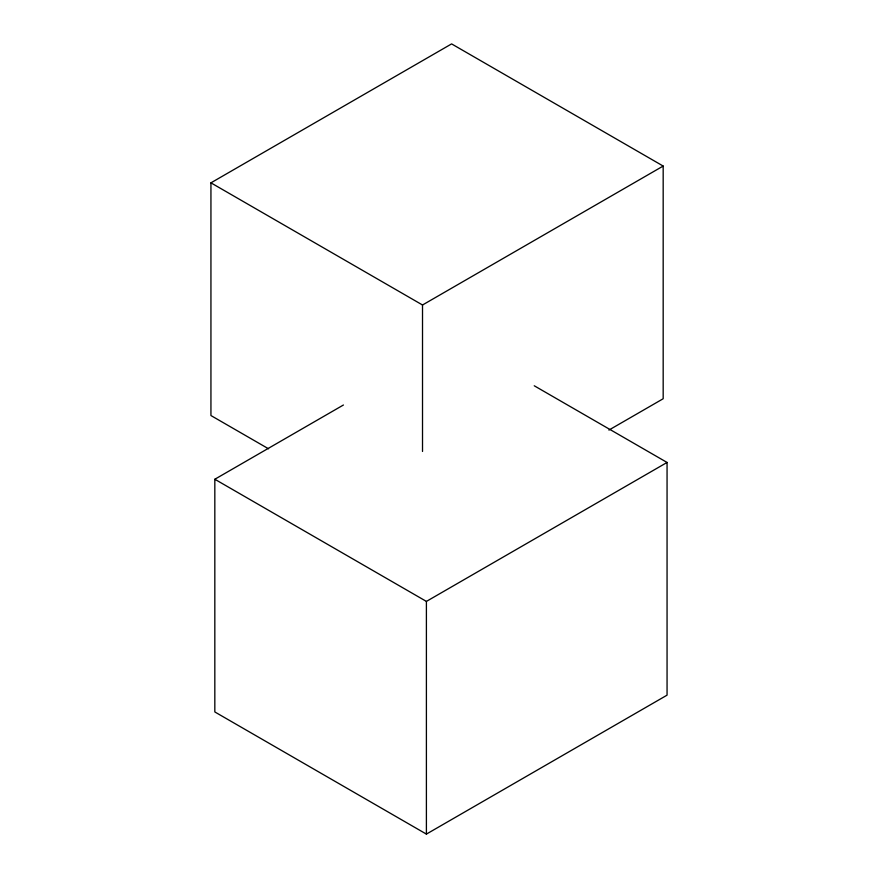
<?xml version="1.0" encoding="UTF-8"?>
<svg xmlns="http://www.w3.org/2000/svg" width="878" height="878" viewBox="0 0 878 878"><rect width="100%" height="100%" fill="white"/><g stroke="black" fill="none" stroke-linecap="round" stroke-linejoin="round"><path stroke-width="1.32" d="M268.536 448.79L210.939 415.546L210.939 182.843L451.599 43.9L663.175 166.052L663.175 398.744L608.904 430.077M210.939 182.843L422.516 304.995L663.175 166.052M534.241 385.771L667.06 462.454L667.06 695.156L426.401 834.1L214.825 711.948L214.825 479.256L343.419 405.01M214.825 479.256L426.401 601.408L667.06 462.454M426.401 601.408L426.401 834.1M422.516 304.995L422.516 451.457"/></g></svg>
